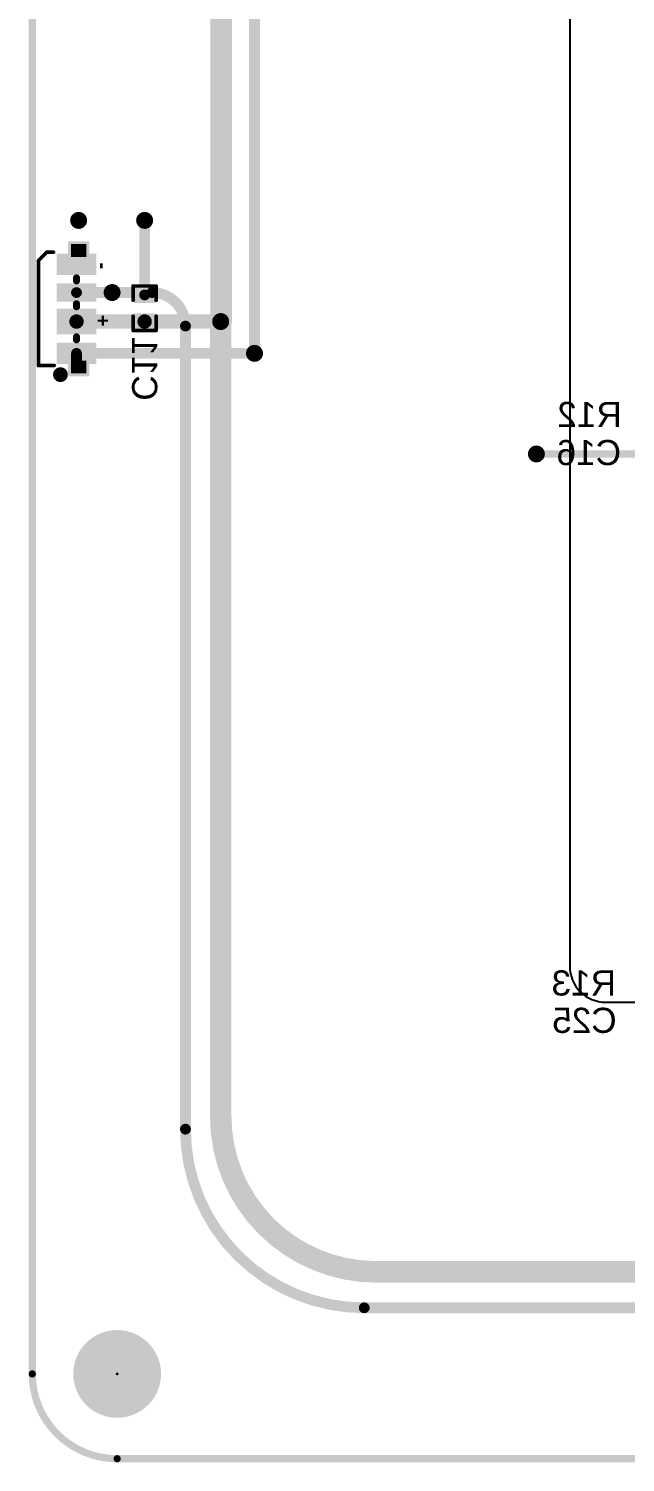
# Model space of a CAD drawing. Header units: inches. Extents: x 0 to 280, y 0 to 81.
# Drawn here: x -0.1 to 20.9, y -0.1 to 50.5 of the extents above; entities that cross this region are included whole.
import ezdxf

# ---------------------------------------------------------------- set-up
doc = ezdxf.new("R2010")
doc.units = ezdxf.units.IN
for name, color, linetype in [('Board Outline', 216, 'Continuous'), ('Bottom Layer', 5, 'Continuous'), ('Bottom Overlay', 54, 'Continuous'), ('Bottom Paste', 16, 'Continuous'), ('Bottom Solder', 6, 'Continuous'), ('Pad Holes', 156, 'Continuous'), ('Top Layer', 1, 'Continuous'), ('Top Solder', 216, 'Continuous'), ('Via Holes', 16, 'Continuous')]:
    doc.layers.add(name, color=color, linetype=linetype)
doc.styles.add('Arial', font='', dxfattribs={"height": 0.2})
doc.styles.add('Arial_Bold', font='', dxfattribs={"height": 0.2})
doc.styles.get('Arial').set_extended_font_data('Arial')
doc.styles.get('Arial_Bold').set_extended_font_data('Arial', bold=True)

# ---------------------------------------------------------------- blocks, each defined once
blk = doc.blocks.new('SK6812SIDE_A_B_113')
at = {"layer": 'Bottom Layer'}
for points in [[(-1.84999757, 0.63750063), (-1.29999867, 0.63750063), (-1.29999867, -0.56249951), (-1.84999757, -0.56249951)], [(-0.7999996699999999, 0.63750063), (-0.09999852999999999, 0.63750063), (-0.09999852999999999, -0.56249951), (-0.7999996699999999, -0.56249951)], [(0.35000311, 0.63750063), (0.8000022099999999, 0.63750063), (0.8000022099999999, -0.56249951), (0.35000311, -0.56249951)], [(1.85000011, -0.56249951), (1.30000121, -0.56249951), (1.30000121, 0.63750063), (1.85000011, 0.63750063)], [(-2.28499797, 0.23749889), (-1.83499887, 0.23749889), (-1.83499887, -0.31250001), (-2.28499797, -0.31250001)], [(2.28500051, -0.3125000100000001), (1.83500141, -0.3125000099999999), (1.83500141, 0.23749889), (2.28500051, 0.23749889)]]:
    blk.add_hatch(color=5, dxfattribs=at).paths.add_polyline_path(points)
at = {"layer": 'Bottom Paste'}
for points in [[(-1.84999757, 0.63750063), (-1.29999867, 0.63750063), (-1.29999867, -0.56249951), (-1.84999757, -0.56249951)], [(-0.7999996699999999, 0.63750063), (-0.09999852999999999, 0.63750063), (-0.09999852999999999, -0.56249951), (-0.7999996699999999, -0.56249951)], [(0.35000311, 0.63750063), (0.8000022099999999, 0.63750063), (0.8000022099999999, -0.56249951), (0.35000311, -0.56249951)], [(1.85000011, -0.56249951), (1.30000121, -0.56249951), (1.30000121, 0.63750063), (1.85000011, 0.63750063)], [(-2.28499797, 0.23749889), (-1.83499887, 0.23749889), (-1.83499887, -0.31250001), (-2.28499797, -0.31250001)], [(2.28500051, -0.3125000100000001), (1.83500141, -0.3125000099999999), (1.83500141, 0.23749889), (2.28500051, 0.23749889)]]:
    blk.add_hatch(color=16, dxfattribs=at).paths.add_polyline_path(points)
at = {"layer": 'Bottom Solder'}
for points in [[(-1.95159757, 0.73910063), (-1.19839867, 0.73910063), (-1.19839867, -0.66409951), (-1.95159757, -0.66409951)], [(-0.90159967, 0.73910063), (0.00160147, 0.73910063), (0.00160147, -0.66409951), (-0.90159967, -0.66409951)], [(0.24840311, 0.73910063), (0.9016022099999998, 0.73910063), (0.9016022099999998, -0.66409951), (0.24840311, -0.66409951)], [(1.95160011, -0.66409951), (1.19840121, -0.66409951), (1.19840121, 0.73910063), (1.95160011, 0.73910063)], [(-2.38659797, 0.33909889), (-1.73339887, 0.33909889), (-1.73339887, -0.41410001), (-2.38659797, -0.41410001)], [(2.38660051, -0.41410001), (1.73340141, -0.4141000099999999), (1.73340141, 0.33909889), (2.38660051, 0.3390988899999999)]]:
    blk.add_hatch(color=6, dxfattribs=at).paths.add_polyline_path(points)
at = {"layer": 'Bottom Overlay'}
for points in [[(-2.00644506, 1.3834999, 0.127, 0.127, 0), (1.70432222, 1.3834999, 0.127, 0.127, 0)], [(-2.00644506, 1.3834999, 0.127, 0.127, 0), (-1.99999854, 0.82490056, 0.127, 0.127, 0)], [(1.70432222, 1.3834999, 0.127, 0.127, 0), (2.00000108, 1.08782104, 0.127, 0.127, 0)], [(2.00000108, 1.0922, 0.127, 0.127, 0), (2.00000108, 0.85030056, 0.127, 0.127, 0)], [(-1.09239812, 0.03750056, 0.254, 0.254, 0), (-0.99399852, 0.03750056, 0.254, 0.254, 0)], [(0.07760208, 0.03750056, 0.254, 0.254, 0), (0.17600168, 0.03750056, 0.254, 0.254, 0)], [(0.9920020799999999, 0.03750056, 0.254, 0.254, 0), (1.09040168, 0.03750056, 0.254, 0.254, 0)]]:
    blk.add_lwpolyline(points, format="xyseb", dxfattribs=at)
for points in [[(-2.03819506, 1.3834999, 0.0635, 0.0635, 1), (-1.97469506, 1.3834999, 0.0635, 0.0635, 1)], [(-2.03819506, 1.3834999, 0.0635, 0.0635, 1), (-1.97469506, 1.3834999, 0.0635, 0.0635, 1)], [(1.67257222, 1.3834999, 0.0635, 0.0635, 1), (1.73607222, 1.3834999, 0.0635, 0.0635, 1)], [(1.67257222, 1.3834999, 0.0635, 0.0635, 1), (1.73607222, 1.3834999, 0.0635, 0.0635, 1)], [(1.96825108, 1.0922, 0.0635, 0.0635, 1), (2.03175108, 1.0922, 0.0635, 0.0635, 1)], [(1.96825108, 1.08782104, 0.0635, 0.0635, 1), (2.03175108, 1.08782104, 0.0635, 0.0635, 1)], [(-2.1925788, 0.6044285599999999, 0.254, 0.254, 1), (-2.4604472, 0.6044285599999999, 0.254, 0.254, 1)], [(-2.5239472, 0.6044285599999999, 0.127, 0.127, 1), (-2.3969472, 0.6044285599999999, 0.127, 0.127, 1)], [(-2.2560788, 0.6044285599999999, 0.127, 0.127, 1), (-2.1290788, 0.6044285599999999, 0.127, 0.127, 1)], [(-2.03174854, 0.82490056, 0.0635, 0.0635, 1), (-1.96824854, 0.82490056, 0.0635, 0.0635, 1)], [(1.96825108, 0.85030056, 0.0635, 0.0635, 1), (2.03175108, 0.85030056, 0.0635, 0.0635, 1)], [(-1.15589812, 0.03750056, 0.127, 0.127, 1), (-1.02889812, 0.03750056, 0.127, 0.127, 1)], [(-1.05749852, 0.03750056, 0.127, 0.127, 1), (-0.93049852, 0.03750056, 0.127, 0.127, 1)], [(0.01410208, 0.03750056, 0.127, 0.127, 1), (0.14110208, 0.03750056, 0.127, 0.127, 1)], [(0.11250168, 0.03750056, 0.127, 0.127, 1), (0.23950168, 0.03750056, 0.127, 0.127, 1)], [(0.92850208, 0.03750056, 0.127, 0.127, 1), (1.05550208, 0.03750056, 0.127, 0.127, 1)], [(1.02690168, 0.03750056, 0.127, 0.127, 1), (1.15390168, 0.03750056, 0.127, 0.127, 1)]]:
    blk.add_lwpolyline(points, format="xyseb", close=True, dxfattribs=at)
at = {"layer": 'Bottom Overlay', "style": 'Arial_Bold', "text_generation_flag": 2}
for s, p in [('+', (-0.62397386, -0.65234566)), ('-', (1.40794994, -0.65238122))]:
    blk.add_text(s, height=0.499999, rotation=180, dxfattribs=at).set_placement(p)
blk = doc.blocks.new('____0402_B_139')
at = {"layer": 'Bottom Layer'}
for points in [[(-0.2413, 0.3175), (-0.2412999999999999, -0.3175), (-0.6985, -0.3175), (-0.6985, 0.3175)], [(0.6985, 0.3175), (0.6985, -0.3175), (0.2413, -0.3175), (0.2412999999999999, 0.3175)]]:
    blk.add_hatch(color=5, dxfattribs=at).paths.add_polyline_path(points)
at = {"layer": 'Bottom Paste'}
for points in [[(-0.2413, 0.3175), (-0.2412999999999999, -0.3175), (-0.6985, -0.3175), (-0.6985, 0.3175)], [(0.6985, 0.3175), (0.6985, -0.3175), (0.2413, -0.3175), (0.2412999999999999, 0.3175)]]:
    blk.add_hatch(color=16, dxfattribs=at).paths.add_polyline_path(points)
at = {"layer": 'Bottom Solder'}
for points in [[(-0.18130012, 0.37749988), (-0.18130012, -0.37749988), (-0.7584998799999999, -0.37749988), (-0.7584998799999999, 0.37749988)], [(0.7584998799999999, 0.37749988), (0.7584998799999999, -0.37749988), (0.18130012, -0.37749988), (0.18130012, 0.37749988)]]:
    blk.add_hatch(color=6, dxfattribs=at).paths.add_polyline_path(points)
at = {"layer": 'Bottom Overlay'}
for points in [[(-0.7874, -0.4064, 0.127, 0.127, 0), (-0.7874, 0.4064, 0.127, 0.127, 0)], [(-0.2794, 0.4064, 0.127, 0.127, 0), (-0.7874, 0.4064, 0.127, 0.127, 0)], [(0.7874, 0.4064, 0.127, 0.127, 0), (0.2794, 0.4064, 0.127, 0.127, 0)], [(0.7874, -0.4064, 0.127, 0.127, 0), (0.7874, 0.4064, 0.127, 0.127, 0)], [(-0.2794, -0.4064, 0.127, 0.127, 0), (-0.7874, -0.4064, 0.127, 0.127, 0)], [(0.7874, -0.4064, 0.127, 0.127, 0), (0.2794, -0.4064, 0.127, 0.127, 0)]]:
    blk.add_lwpolyline(points, format="xyseb", dxfattribs=at)
for points in [[(-0.8191499999999999, 0.4064, 0.0635, 0.0635, 1), (-0.7556499999999999, 0.4064, 0.0635, 0.0635, 1)], [(-0.8191499999999999, 0.4064, 0.0635, 0.0635, 1), (-0.7556499999999999, 0.4064, 0.0635, 0.0635, 1)], [(-0.31115, 0.4064, 0.0635, 0.0635, 1), (-0.24765, 0.4064, 0.0635, 0.0635, 1)], [(0.24765, 0.4064, 0.0635, 0.0635, 1), (0.31115, 0.4064, 0.0635, 0.0635, 1)], [(0.7556499999999999, 0.4064, 0.0635, 0.0635, 1), (0.8191499999999999, 0.4064, 0.0635, 0.0635, 1)], [(0.7556499999999999, 0.4064, 0.0635, 0.0635, 1), (0.8191499999999999, 0.4064, 0.0635, 0.0635, 1)], [(-0.8191499999999999, -0.4064, 0.0635, 0.0635, 1), (-0.7556499999999999, -0.4064, 0.0635, 0.0635, 1)], [(-0.8191499999999999, -0.4064, 0.0635, 0.0635, 1), (-0.7556499999999999, -0.4064, 0.0635, 0.0635, 1)], [(-0.31115, -0.4064, 0.0635, 0.0635, 1), (-0.24765, -0.4064, 0.0635, 0.0635, 1)], [(0.24765, -0.4064, 0.0635, 0.0635, 1), (0.31115, -0.4064, 0.0635, 0.0635, 1)], [(0.7556499999999999, -0.4064, 0.0635, 0.0635, 1), (0.8191499999999999, -0.4064, 0.0635, 0.0635, 1)], [(0.7556499999999999, -0.4064, 0.0635, 0.0635, 1), (0.8191499999999999, -0.4064, 0.0635, 0.0635, 1)]]:
    blk.add_lwpolyline(points, format="xyseb", close=True, dxfattribs=at)

msp = doc.modelspace()

# ---------------------------------------------------------------- hatches: boundary and pattern name
at = {"layer": 'Bottom Layer'}
h = msp.add_hatch(color=5, dxfattribs=at)
edge = h.paths.add_edge_path()
edge.add_arc((1.63650168, 43.7642), 0.2999994, 0, 360)
h = msp.add_hatch(color=5, dxfattribs=at)
edge = h.paths.add_edge_path()
edge.add_arc((3.9678991, 43.7642), 0.2999994, 0, 360)
h = msp.add_hatch(color=5, dxfattribs=at)
edge = h.paths.add_edge_path()
edge.add_arc((2.8194, 41.21500266), 0.2999994, 0, 360)
h = msp.add_hatch(color=5, dxfattribs=at)
edge = h.paths.add_edge_path()
edge.add_arc((6.6548, 40.19000089999999), 0.2999994, 0, 360)
h = msp.add_hatch(color=5, dxfattribs=at)
edge = h.paths.add_edge_path()
edge.add_arc((7.848599999999999, 39.0652), 0.2999994, 0, 360)
h = msp.add_hatch(color=5, dxfattribs=at)
edge = h.paths.add_edge_path()
edge.add_arc((17.80487422, 35.50993152), 0.2999994, 0, 360)
at = {"layer": 'Bottom Solder'}
h = msp.add_hatch(color=6, dxfattribs=at)
edge = h.paths.add_edge_path()
edge.add_arc((2.9971873, 2.9972), 0.0508, 0, 360)
at = {"layer": 'Pad Holes'}
h = msp.add_hatch(color=7, dxfattribs=at)
edge = h.paths.add_edge_path()
edge.add_arc((2.9971873, 2.9972), 1.54999944, 0, 360)
at = {"layer": 'Top Layer'}
h = msp.add_hatch(color=1, dxfattribs=at)
edge = h.paths.add_edge_path()
edge.add_arc((1.63650168, 43.7642), 0.2999994, 0, 360)
h = msp.add_hatch(color=1, dxfattribs=at)
edge = h.paths.add_edge_path()
edge.add_arc((3.9678991, 43.7642), 0.2999994, 0, 360)
h = msp.add_hatch(color=1, dxfattribs=at)
edge = h.paths.add_edge_path()
edge.add_arc((2.8194, 41.21500266), 0.2999994, 0, 360)
h = msp.add_hatch(color=1, dxfattribs=at)
edge = h.paths.add_edge_path()
edge.add_arc((6.6548, 40.19000089999999), 0.2999994, 0, 360)
h = msp.add_hatch(color=1, dxfattribs=at)
edge = h.paths.add_edge_path()
edge.add_arc((7.848599999999999, 39.0652), 0.2999994, 0, 360)
h = msp.add_hatch(color=1, dxfattribs=at)
edge = h.paths.add_edge_path()
edge.add_arc((17.80487422, 35.50993152), 0.2999994, 0, 360)
at = {"layer": 'Top Solder'}
h = msp.add_hatch(color=216, dxfattribs=at)
edge = h.paths.add_edge_path()
edge.add_arc((2.9971873, 2.9972), 0.0508, 0, 360)
at = {"layer": 'Via Holes'}
h = msp.add_hatch(color=7, dxfattribs=at)
edge = h.paths.add_edge_path()
edge.add_arc((1.63650168, 43.7642), 0.1499997, 0, 360)
h = msp.add_hatch(color=7, dxfattribs=at)
edge = h.paths.add_edge_path()
edge.add_arc((3.9678991, 43.7642), 0.1499997, 0, 360)
h = msp.add_hatch(color=7, dxfattribs=at)
edge = h.paths.add_edge_path()
edge.add_arc((2.8194, 41.21500266), 0.1499997, 0, 360)
h = msp.add_hatch(color=7, dxfattribs=at)
edge = h.paths.add_edge_path()
edge.add_arc((6.6548, 40.19000089999999), 0.1499997, 0, 360)
h = msp.add_hatch(color=7, dxfattribs=at)
edge = h.paths.add_edge_path()
edge.add_arc((7.848599999999999, 39.0652), 0.1499997, 0, 360)
h = msp.add_hatch(color=7, dxfattribs=at)
edge = h.paths.add_edge_path()
edge.add_arc((17.80487422, 35.50993152), 0.1499997, 0, 360)

# ---------------------------------------------------------------- linework, layer by layer
at = {"layer": 'Board Outline'}
for points in [[(0, 2.9972, 0.254, 0.254, 0), (0, 78.2828, 0.254, 0.254, 0)], [(2.9972, 0, 0.254, 0.254, -0.4142135623730951), (0, 2.9972, 0.254, 0.254, 0)], [(2.9972, 0, 0.254, 0.254, 0), (276.4028, 0, 0.254, 0.254, 0)]]:
    msp.add_lwpolyline(points, format="xyseb", dxfattribs=at)
for points in [[(-0.0635, 2.9972, 0.127, 0.127, 1), (0.0635, 2.9972, 0.127, 0.127, 1)], [(-0.0635, 2.9972, 0.127, 0.127, 1), (0.0635, 2.9972, 0.127, 0.127, 1)], [(2.9337, 0, 0.127, 0.127, 1), (3.0607, 0, 0.127, 0.127, 1)], [(2.9337, 0, 0.127, 0.127, 1), (3.0607, 0, 0.127, 0.127, 1)]]:
    msp.add_lwpolyline(points, format="xyseb", close=True, dxfattribs=at)
at = {"layer": 'Bottom Layer'}
for points in [[(3.9678991, 41.1298009, 0.3809999999999999, 0.3809999999999999, 0), (3.9678991, 43.7642, 0.3809999999999999, 0.3809999999999999, 0)], [(1.56150056, 41.21500266, 0.3809999999999999, 0.3809999999999999, 0), (2.8194, 41.21500266, 0.3809999999999999, 0.3809999999999999, 0)], [(1.56150056, 40.19000089999999, 0.508, 0.508, 0), (3.9678991, 40.19000089999999, 0.508, 0.508, 0)], [(3.9678991, 40.19000089999999, 0.508, 0.508, 0), (6.6548, 40.19000089999999, 0.508, 0.508, 0)], [(1.56150056, 39.06500188, 0.3809999999999999, 0.3809999999999999, 0), (1.56159962, 39.06510094, 0.3809999999999999, 0.3809999999999999, 0)], [(1.56150056, 38.6550027, 0.3809999999999999, 0.3809999999999999, 0), (1.56150056, 39.06500188, 0.3809999999999999, 0.3809999999999999, 0)], [(1.56159962, 39.06510094, 0.3809999999999999, 0.3809999999999999, 0), (7.848500939999999, 39.06510094, 0.3809999999999999, 0.3809999999999999, 0)], [(7.848500939999999, 39.06510094, 0.3809999999999999, 0.3809999999999999, 0), (7.848599999999999, 39.0652, 0.3809999999999999, 0.3809999999999999, 0)], [(1.63650168, 38.58000157999999, 0.3809999999999999, 0.3809999999999999, -0.4142135623730951), (1.56150056, 38.6550027, 0.3809999999999999, 0.3809999999999999, 0)], [(17.80487422, 35.50993152, 0.254, 0.254, 0), (21.58947422, 35.50993152, 0.254, 0.254, 0)]]:
    msp.add_lwpolyline(points, format="xyseb", dxfattribs=at)
for points in [[(3.8726491, 43.7642, 0.1905, 0.1905, 1), (4.0631491, 43.7642, 0.1905, 0.1905, 1)], [(1.46625056, 41.21500266, 0.1905, 0.1905, 1), (1.65675056, 41.21500266, 0.1905, 0.1905, 1)], [(2.72415, 41.21500266, 0.1905, 0.1905, 1), (2.91465, 41.21500266, 0.1905, 0.1905, 1)], [(3.8726491, 41.1298009, 0.1905, 0.1905, 1), (4.0631491, 41.1298009, 0.1905, 0.1905, 1)], [(1.43450056, 40.19000089999999, 0.254, 0.254, 1), (1.68850056, 40.19000089999999, 0.254, 0.254, 1)], [(3.8408991, 40.19000089999999, 0.254, 0.254, 1), (4.0948991, 40.19000089999999, 0.254, 0.254, 1)], [(3.8408991, 40.19000089999999, 0.254, 0.254, 1), (4.0948991, 40.19000089999999, 0.254, 0.254, 1)], [(6.5278, 40.19000089999999, 0.254, 0.254, 1), (6.7818, 40.19000089999999, 0.254, 0.254, 1)], [(1.46625056, 39.06500188, 0.1905, 0.1905, 1), (1.65675056, 39.06500188, 0.1905, 0.1905, 1)], [(1.46625056, 39.06500188, 0.1905, 0.1905, 1), (1.65675056, 39.06500188, 0.1905, 0.1905, 1)], [(1.46634962, 39.06510094, 0.1905, 0.1905, 1), (1.65684962, 39.06510094, 0.1905, 0.1905, 1)], [(1.46634962, 39.06510094, 0.1905, 0.1905, 1), (1.65684962, 39.06510094, 0.1905, 0.1905, 1)], [(7.75325094, 39.06510094, 0.1905, 0.1905, 1), (7.94375094, 39.06510094, 0.1905, 0.1905, 1)], [(7.75325094, 39.06510094, 0.1905, 0.1905, 1), (7.94375094, 39.06510094, 0.1905, 0.1905, 1)], [(7.75335, 39.0652, 0.1905, 0.1905, 1), (7.943849999999999, 39.0652, 0.1905, 0.1905, 1)], [(1.46625056, 38.6550027, 0.1905, 0.1905, 1), (1.65675056, 38.6550027, 0.1905, 0.1905, 1)], [(1.46625056, 38.6550027, 0.1905, 0.1905, 1), (1.65675056, 38.6550027, 0.1905, 0.1905, 1)], [(1.54125168, 38.58000157999999, 0.1905, 0.1905, 1), (1.73175168, 38.58000157999999, 0.1905, 0.1905, 1)], [(17.74137422, 35.50993152, 0.127, 0.127, 1), (17.86837422, 35.50993152, 0.127, 0.127, 1)]]:
    msp.add_lwpolyline(points, format="xyseb", close=True, dxfattribs=at)
at = {"layer": 'Top Layer'}
for p, q in [((18.9850014, 58.08979238), (18.9850014, 17.40449148)), ((18.9850014, 17.40449148), (18.98447816, 17.40449148)), ((20.25447816, 16.13449148), (22.24987422, 16.13449148))]:
    msp.add_line(p, q, dxfattribs=at)
for points in [[(6.667487299999999, 40.19000089999999, 0.7619999999999999, 0.7619999999999999, 0), (6.667487299999999, 73.01504574, 0.7619999999999999, 0.7619999999999999, 0)], [(7.848599999999999, 39.0652, 0.3809999999999999, 0.3809999999999999, 0), (7.848599999999999, 72.57685255999999, 0.3809999999999999, 0.3809999999999999, 0)], [(2.8194, 41.21500266, 0.3809999999999999, 0.3809999999999999, 0), (4.22559734, 41.21500266, 0.3809999999999999, 0.3809999999999999, 0)], [(4.22559734, 41.21500266, 0.3809999999999999, 0.3809999999999999, -0.4142135623730951), (5.4102, 40.0304, 0.3809999999999999, 0.3809999999999999, 0)], [(6.6548, 12.10054476, 0.7619999999999999, 0.7619999999999999, 0), (6.6548, 40.19000089999999, 0.7619999999999999, 0.7619999999999999, 0)], [(5.4102, 11.64793708, 0.3809999999999999, 0.3809999999999999, 0), (5.4102, 40.0304, 0.3809999999999999, 0.3809999999999999, 0)], [(12.15134476, 6.604, 0.7619999999999999, 0.7619999999999999, -0.4142135623730951), (6.6548, 12.10054476, 0.7619999999999999, 0.7619999999999999, 0)], [(11.72413708, 5.334, 0.3809999999999999, 0.3809999999999999, -0.4142135623730951), (5.4102, 11.64793708, 0.3809999999999999, 0.3809999999999999, 0)], [(12.15134476, 6.604, 0.7619999999999999, 0.7619999999999999, 0), (93.5736, 6.604, 0.7619999999999999, 0.7619999999999999, 0)], [(11.72413708, 5.334, 0.3809999999999999, 0.3809999999999999, 0), (94.70832722, 5.334, 0.3809999999999999, 0.3809999999999999, 0)]]:
    msp.add_lwpolyline(points, format="xyseb", dxfattribs=at)
for points in [[(2.72415, 41.21500266, 0.1905, 0.1905, 1), (2.91465, 41.21500266, 0.1905, 0.1905, 1)], [(4.13034734, 41.21500266, 0.1905, 0.1905, 1), (4.320847339999999, 41.21500266, 0.1905, 0.1905, 1)], [(4.13034734, 41.21500266, 0.1905, 0.1905, 1), (4.320847339999999, 41.21500266, 0.1905, 0.1905, 1)], [(6.4643, 40.19000089999999, 0.3809999999999999, 0.3809999999999999, 1), (6.8453, 40.19000089999999, 0.3809999999999999, 0.3809999999999999, 1)], [(6.476987299999999, 40.19000089999999, 0.3809999999999999, 0.3809999999999999, 1), (6.8579873, 40.19000089999999, 0.3809999999999999, 0.3809999999999999, 1)], [(5.31495, 40.0304, 0.1905, 0.1905, 1), (5.50545, 40.0304, 0.1905, 0.1905, 1)], [(5.31495, 40.0304, 0.1905, 0.1905, 1), (5.50545, 40.0304, 0.1905, 0.1905, 1)], [(7.75335, 39.0652, 0.1905, 0.1905, 1), (7.943849999999999, 39.0652, 0.1905, 0.1905, 1)], [(6.4643, 12.10054476, 0.3809999999999999, 0.3809999999999999, 1), (6.8453, 12.10054476, 0.3809999999999999, 0.3809999999999999, 1)], [(6.4643, 12.10054476, 0.3809999999999999, 0.3809999999999999, 1), (6.8453, 12.10054476, 0.3809999999999999, 0.3809999999999999, 1)], [(5.31495, 11.64793708, 0.1905, 0.1905, 1), (5.50545, 11.64793708, 0.1905, 0.1905, 1)], [(5.31495, 11.64793708, 0.1905, 0.1905, 1), (5.50545, 11.64793708, 0.1905, 0.1905, 1)], [(11.96084476, 6.604, 0.3809999999999999, 0.3809999999999999, 1), (12.34184476, 6.604, 0.3809999999999999, 0.3809999999999999, 1)], [(11.96084476, 6.604, 0.3809999999999999, 0.3809999999999999, 1), (12.34184476, 6.604, 0.3809999999999999, 0.3809999999999999, 1)], [(11.62888708, 5.334, 0.1905, 0.1905, 1), (11.81938708, 5.334, 0.1905, 0.1905, 1)], [(11.62888708, 5.334, 0.1905, 0.1905, 1), (11.81938708, 5.334, 0.1905, 0.1905, 1)]]:
    msp.add_lwpolyline(points, format="xyseb", close=True, dxfattribs=at)
msp.add_arc((20.25447816, 17.40449148), 1.27, 180, 270, dxfattribs=at)

# ---------------------------------------------------------------- block references
for name, p, rotation in [('SK6812SIDE_A_B_113', (1.59900112, 40.64), 90), ('____0402_B_139', (3.9678991, 40.6599009), 270)]:
    msp.add_blockref(name, p, dxfattribs=dict(rotation=rotation))

# ---------------------------------------------------------------- texts
at = {"layer": 'Bottom Overlay', "style": 'Arial', "text_generation_flag": 2}
msp.add_text('C11', height=0.889, rotation=270, dxfattribs=at).set_placement((3.52354134, 37.39222646))
for s, p in [('R12', (20.82128932, 36.46184478)), ('C16', (20.79588932, 35.11564478)), ('R13', (20.61808932, 16.37044478)), ('C25', (20.64135064, 15.04964478))]:
    msp.add_text(s, height=0.889, dxfattribs=at).set_placement(p)

doc.saveas('drawing.dxf')
